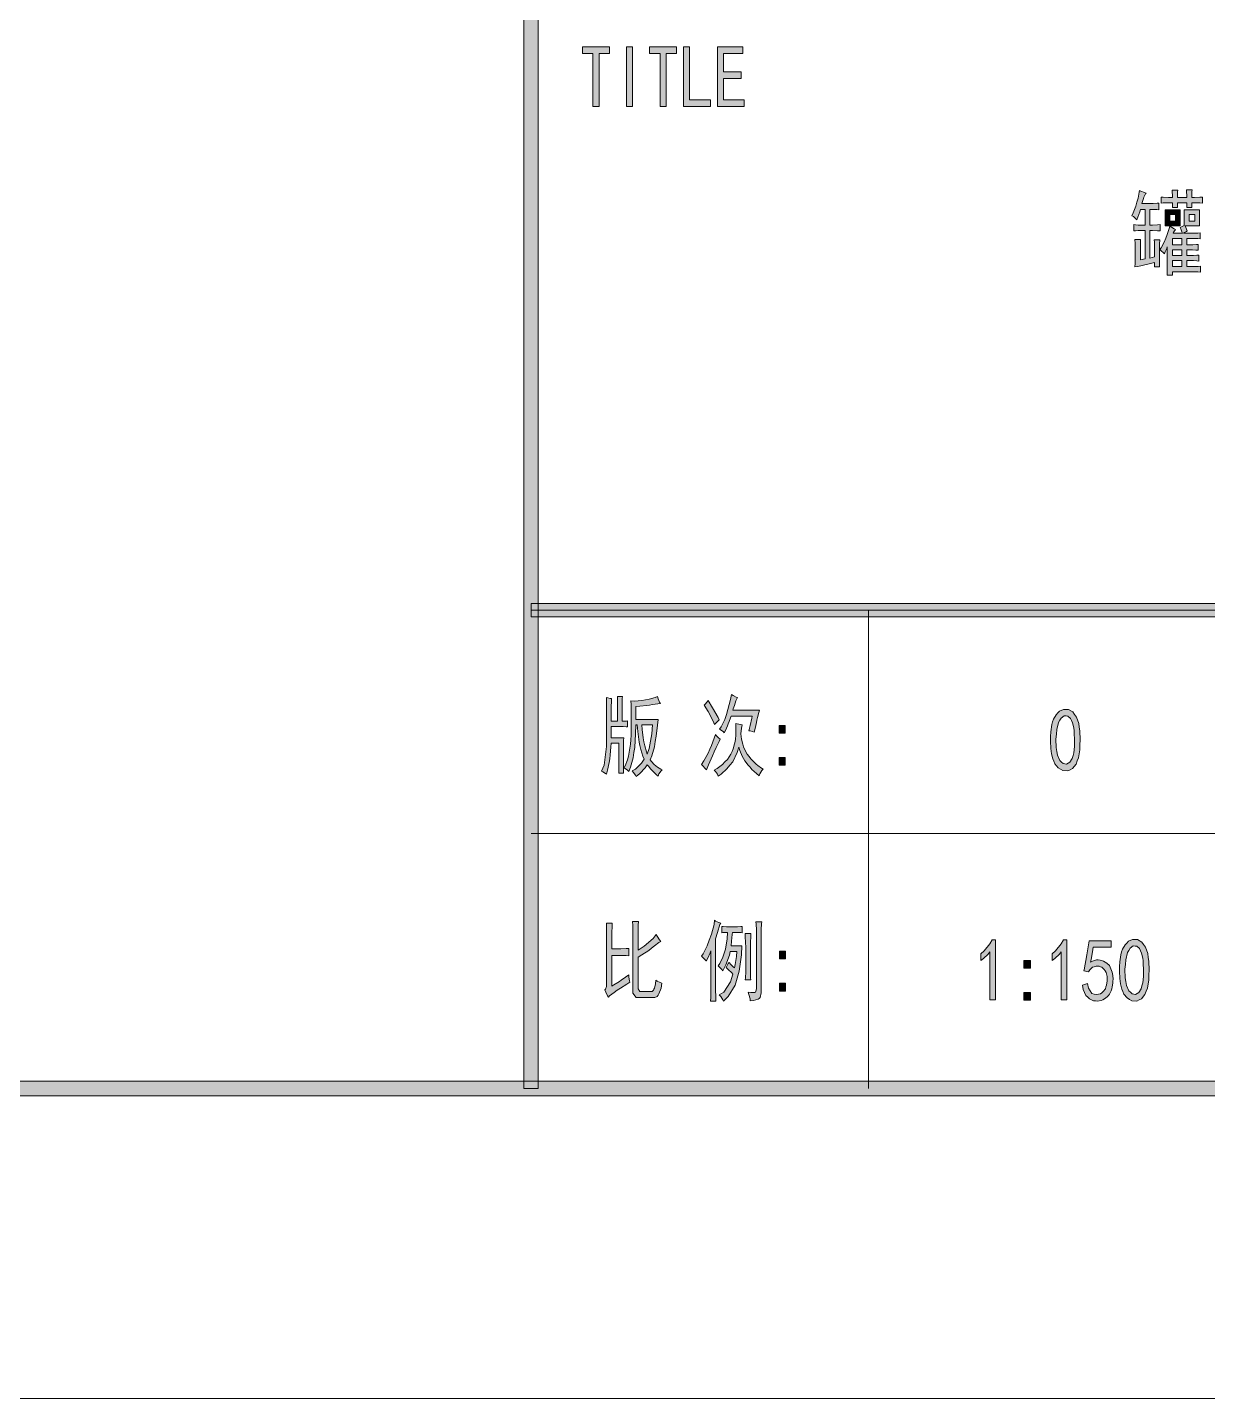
# Model space of a CAD drawing. Header units: millimetres. Extents: x 805 to 6044844, y 120 to 7887884.
# Drawn here: x 6033402 to 6039111, y 7798792 to 7805423 of the extents above; entities that cross this region are included whole.
import ezdxf

# ---------------------------------------------------------------- set-up
doc = ezdxf.new("R2010")
doc.units = ezdxf.units.MM

msp = doc.modelspace()

# ---------------------------------------------------------------- hatches: boundary and pattern name
h = msp.add_hatch(color=0)
h.dxf.hatch_style = 2
h.paths.add_polyline_path([(6035873.4, 7800292.4), (6035803.1, 7800292.4), (6035803.1, 7886384.4), (6035873.4, 7886384.4)])
h = msp.add_hatch(color=0)
h.dxf.hatch_style = 2
h.paths.add_polyline_path([(6036218, 7805296.4), (6036167.5, 7805296.4), (6036167.5, 7805039.8), (6036138, 7805039.8), (6036138, 7805296.4), (6036087.6, 7805296.4), (6036087.6, 7805328.6), (6036218, 7805328.6)])
h = msp.add_hatch(color=0)
h.dxf.hatch_style = 2
h.paths.add_polyline_path([(6036329.6, 7805039.8), (6036300.6, 7805039.8), (6036300.6, 7805328.6), (6036329.6, 7805328.6)])
h = msp.add_hatch(color=0)
h.dxf.hatch_style = 2
h.paths.add_polyline_path([(6036542.1, 7805296.4), (6036491.7, 7805296.4), (6036491.7, 7805039.8), (6036462.7, 7805039.8), (6036462.7, 7805296.4), (6036411.7, 7805296.4), (6036411.7, 7805328.6), (6036542.1, 7805328.6)])
h = msp.add_hatch(color=0)
h.dxf.hatch_style = 2
h.paths.add_polyline_path([(6036706.9, 7805039.8), (6036575.4, 7805039.8), (6036575.4, 7805328.6), (6036604.4, 7805328.6), (6036604.4, 7805072), (6036706.9, 7805072)])
h = msp.add_hatch(color=0)
h.dxf.hatch_style = 2
h.paths.add_polyline_path([(6036869, 7805039.8), (6036740.2, 7805039.8), (6036740.2, 7805328.6), (6036863.1, 7805328.6), (6036863.1, 7805296.4), (6036769.1, 7805296.4), (6036769.1, 7805207.3), (6036855.5, 7805207.3), (6036855.5, 7805175.1), (6036769.1, 7805175.1), (6036769.1, 7805072), (6036869, 7805072)])
h = msp.add_hatch(color=0)
h.dxf.hatch_style = 2
h.paths.add_polyline_path([(6038877.8, 7804264.3), (6038854.7, 7804264.3), (6038854.7, 7804285.8), (6038821.9, 7804277.7), (6038774.2, 7804267), (6038759.7, 7804264.3), (6038760.8, 7804280.4), (6038761.3, 7804312.1), (6038761.3, 7804327.1), (6038761.3, 7804343.2), (6038760.8, 7804378.6), (6038759.7, 7804397.4), (6038787.1, 7804397.4), (6038786.5, 7804385.6), (6038786, 7804361.5), (6038786, 7804348.6), (6038786, 7804298.1), (6038808.5, 7804304), (6038808.5, 7804440.4), (6038781.7, 7804440.4), (6038775.8, 7804440.4), (6038761.8, 7804439.3), (6038754.3, 7804438.7), (6038754.3, 7804469.3), (6038761.8, 7804468.3), (6038775.8, 7804467.2), (6038781.7, 7804467.2), (6038808.5, 7804467.2), (6038808.5, 7804542.9), (6038787.1, 7804542.9), (6038782.8, 7804531.1), (6038773.6, 7804505.8), (6038768.3, 7804492.4), (6038764, 7804497.8), (6038752.2, 7804508), (6038744.1, 7804512.3), (6038751.1, 7804525.7), (6038764, 7804558.4), (6038769.3, 7804577.7), (6038774.7, 7804597.1), (6038780.6, 7804625.5), (6038781.7, 7804634.6), (6038788.7, 7804630.9), (6038805.3, 7804624.4), (6038814.4, 7804621.7), (6038810.7, 7804618.5), (6038805.3, 7804608.3), (6038803.2, 7804601.9), (6038801, 7804596), (6038795.6, 7804580.4), (6038793, 7804571.8), (6038839.1, 7804571.8), (6038847.7, 7804571.8), (6038866.5, 7804572.4), (6038876.1, 7804573.4), (6038876.1, 7804541.2), (6038865.4, 7804541.8), (6038843.4, 7804542.9), (6038831.6, 7804542.9), (6038831.6, 7804467.2), (6038844.5, 7804467.2), (6038869.7, 7804468.3), (6038882, 7804469.3), (6038882, 7804438.7), (6038869.7, 7804439.3), (6038844.5, 7804440.4), (6038831.6, 7804440.4), (6038831.6, 7804307.3), (6038854.7, 7804312.6), (6038854.7, 7804350.7), (6038854.7, 7804361.5), (6038854.1, 7804384), (6038853.1, 7804395.3), (6038879.4, 7804395.3), (6038877.8, 7804375.4)])
h = msp.add_hatch(color=0)
h.dxf.hatch_style = 2
h.paths.add_polyline_path([(6039036.1, 7804637.9), (6039035, 7804628.2), (6039034.5, 7804609.4), (6039034.5, 7804600.3), (6039047.3, 7804600.3), (6039073.1, 7804601.4), (6039086, 7804601.9), (6039086, 7804573.4), (6039073.1, 7804574.5), (6039047.3, 7804575.1), (6039034.5, 7804575.1), (6039034.5, 7804552), (6039010.3, 7804552), (6039010.3, 7804575.1), (6038965.2, 7804575.1), (6038965.2, 7804552), (6038941.1, 7804552), (6038941.1, 7804575.1), (6038922.8, 7804575.1), (6038896, 7804574.5), (6038886.3, 7804573.4), (6038886.3, 7804601.9), (6038896, 7804601.4), (6038922.8, 7804600.3), (6038941.1, 7804600.3), (6038941.1, 7804609.4), (6038940.5, 7804627.1), (6038939.5, 7804636.2), (6038966.8, 7804636.2), (6038966.3, 7804627.1), (6038965.2, 7804609.4), (6038965.2, 7804600.3), (6039010.3, 7804600.3), (6039010.3, 7804609.4), (6039009.2, 7804628.2), (6039008.7, 7804637.9)])
h = msp.add_hatch(color=0)
h.paths.add_polyline_path([(6038880.4, 7804348.6), (6038886.9, 7804357.7), (6038901.4, 7804385.1), (6038908.9, 7804403.3), (6038916.4, 7804422.1), (6038926.1, 7804451.1), (6038928.2, 7804461.8), (6038936.3, 7804457.5), (6038950.2, 7804449.5), (6038956.6, 7804445.7), (6038952.4, 7804441.4), (6038947, 7804432.3), (6038945.4, 7804428), (6038989.9, 7804428), (6038987.2, 7804435), (6038981.3, 7804448.4), (6038978.6, 7804454.8), (6038998.5, 7804465.6), (6038998.5, 7804541.2), (6039072, 7804541.2), (6039072, 7804464), (6039002.8, 7804464), (6039013, 7804438.7), (6039008.7, 7804436.6), (6038999, 7804431.2), (6038994.2, 7804428), (6039038.8, 7804428), (6039045.7, 7804428), (6039064, 7804428.5), (6039074.7, 7804429.6), (6039074.7, 7804400.6), (6039064, 7804401.7), (6039045.7, 7804402.8), (6039038.8, 7804402.8), (6039011.4, 7804402.8), (6039011.4, 7804372.2), (6039032.9, 7804372.2), (6039040.4, 7804372.2), (6039057, 7804372.7), (6039066.1, 7804373.8), (6039066.1, 7804345.4), (6039054.9, 7804345.9), (6039038.2, 7804347), (6039032.9, 7804347), (6039011.4, 7804347), (6039011.4, 7804320.1), (6039036.1, 7804320.1), (6039043, 7804320.1), (6039059.7, 7804320.7), (6039068.8, 7804321.7), (6039068.8, 7804292.8), (6039059.7, 7804293.8), (6039043, 7804294.9), (6039036.1, 7804294.9), (6039011.4, 7804294.9), (6039011.4, 7804265.9), (6039047.3, 7804265.9), (6039051.1, 7804265.9), (6039066.1, 7804267), (6039077.4, 7804268.1), (6039077.4, 7804239.1), (6039064, 7804240.2), (6039049, 7804240.7), (6039047.3, 7804240.7), (6038941.1, 7804240.7), (6038941.1, 7804224.6), (6038915.3, 7804224.6), (6038915.9, 7804245.5), (6038916.4, 7804272.4), (6038916.4, 7804278.8), (6038916.4, 7804361.5), (6038913.7, 7804353.9), (6038906.7, 7804336.8), (6038902.4, 7804327.1), (6038898.1, 7804332.5), (6038886.9, 7804343.2)])
h.paths.add_polyline_path([(6038987.2, 7804372.2), (6038987.2, 7804402.8), (6038941.1, 7804402.8), (6038941.1, 7804372.2)])
h.paths.add_polyline_path([(6038987.2, 7804265.9), (6038987.2, 7804294.9), (6038941.1, 7804294.9), (6038941.1, 7804265.9)])
h.paths.add_polyline_path([(6038987.2, 7804320.1), (6038987.2, 7804347), (6038941.1, 7804347), (6038941.1, 7804320.1)])
h.paths.add_polyline_path([(6039049, 7804485.4), (6039049, 7804517.6), (6039021.6, 7804517.6), (6039021.6, 7804485.4)])
h = msp.add_hatch(color=0)
h.paths.add_polyline_path([(6038978.6, 7804464), (6038906.7, 7804464), (6038906.7, 7804541.2), (6038978.6, 7804541.2)])
h.paths.add_polyline_path([(6038955.6, 7804485.4), (6038955.6, 7804517.6), (6038929.3, 7804517.6), (6038929.3, 7804485.4)])
h = msp.add_hatch(color=0)
h.dxf.hatch_style = 2
h.paths.add_polyline_path([(6035838.5, 7802573.2), (6035838.5, 7802637.6), (6043344, 7802637.6), (6043344, 7802573.2)])
h = msp.add_hatch(color=0)
h.dxf.hatch_style = 2
h.paths.add_polyline_path([(6036228.2, 7802177.7), (6036227.1, 7802163.8), (6036225.5, 7802138.5), (6036225.5, 7802126.7), (6036225.5, 7802067.7), (6036257.1, 7802067.7), (6036257.1, 7802147.1), (6036257.1, 7802156.2), (6036256.6, 7802176.6), (6036256.1, 7802187.9), (6036280.2, 7802187.9), (6036279.7, 7802178.2), (6036279.1, 7802157.9), (6036279.1, 7802147.1), (6036279.1, 7802067.7), (6036286.7, 7802067.7), (6036299.5, 7802068.8), (6036305.4, 7802069.3), (6036305.4, 7802040.9), (6036298.5, 7802041.4), (6036284, 7802042.5), (6036276.5, 7802042.5), (6036225.5, 7802042.5), (6036225.5, 7801986.7), (6036286.7, 7801986.7), (6036286.1, 7801974.8), (6036285.1, 7801942.1), (6036285.1, 7801920.6), (6036285.1, 7801816), (6036262.5, 7801816), (6036263, 7801845.5), (6036263.6, 7801918), (6036263.6, 7801961.4), (6036225.5, 7801961.4), (6036224.9, 7801942.1), (6036221.7, 7801904.5), (6036219.6, 7801886.3), (6036216.9, 7801868), (6036208.8, 7801830.5), (6036202.9, 7801811.2), (6036198.6, 7801815.4), (6036186.3, 7801823), (6036178.8, 7801826.2), (6036191.7, 7801855.7), (6036204, 7801945.9), (6036204, 7802007), (6036204, 7802068.8), (6036203.5, 7802156.2), (6036202.9, 7802182.5), (6036209.4, 7802180.9), (6036221.7, 7802178.2)])
h = msp.add_hatch(color=0)
h.paths.add_polyline_path([(6036449.8, 7802187.9), (6036453, 7802176.6), (6036460, 7802160), (6036463.8, 7802154.1), (6036451.4, 7802151.9), (6036425.1, 7802148.2), (6036411.2, 7802146), (6036397.8, 7802143.9), (6036364.5, 7802140.1), (6036344.6, 7802138.5), (6036344.6, 7802076.3), (6036452.5, 7802076.3), (6036449.8, 7802048.4), (6036443.4, 7801995.2), (6036439.1, 7801969.5), (6036434.8, 7801944.3), (6036422.4, 7801899.7), (6036414.4, 7801880.4), (6036420.3, 7801872.9), (6036433.7, 7801858.9), (6036441.8, 7801852.5), (6036449.8, 7801846), (6036465.4, 7801836.4), (6036472.9, 7801833.2), (6036467.5, 7801827.8), (6036457.3, 7801812.8), (6036452.5, 7801802.6), (6036445.5, 7801808.5), (6036431.6, 7801821.4), (6036424.6, 7801828.9), (6036417.6, 7801835.8), (6036405.8, 7801849.8), (6036400.4, 7801856.8), (6036390.2, 7801842.3), (6036363.9, 7801814.4), (6036347.3, 7801801), (6036343, 7801807.4), (6036332.8, 7801821.4), (6036326.9, 7801827.8), (6036343.5, 7801836.4), (6036372.5, 7801864.3), (6036385.4, 7801883.6), (6036379.5, 7801898.1), (6036369.3, 7801930.8), (6036365, 7801949.6), (6036361.3, 7801967.3), (6036354.8, 7802017.8), (6036352.1, 7802051.1), (6036344.6, 7802051.1), (6036344.1, 7802007.6), (6036339.8, 7801940), (6036336, 7801915.8), (6036332.3, 7801891.1), (6036319.4, 7801845.5), (6036310.8, 7801824.6), (6036304.4, 7801831), (6036293.1, 7801839.6), (6036287.7, 7801841.2), (6036294.2, 7801851.4), (6036304.9, 7801880.4), (6036309.2, 7801898.6), (6036313.5, 7801917.4), (6036319.4, 7801957.1), (6036320.5, 7801978.1), (6036322.1, 7802000.1), (6036323.2, 7802048.9), (6036323.2, 7802076.3), (6036323.2, 7802104.2), (6036322.1, 7802148.7), (6036320.5, 7802165.9), (6036338.2, 7802164.8), (6036374.1, 7802167.5), (6036392.4, 7802170.7), (6036410.1, 7802174), (6036439.1, 7802182.5)])
h.paths.add_polyline_path([(6036374.1, 7802051.1), (6036375.7, 7802028), (6036381.1, 7801986.7), (6036383.8, 7801967.9), (6036388.1, 7801948.5), (6036396.1, 7801919), (6036400.4, 7801908.8), (6036409.6, 7801935.1), (6036421.9, 7802006), (6036425.7, 7802051.1)])
h = msp.add_hatch(color=0)
h.dxf.hatch_style = 2
h.paths.add_polyline_path([(6036695.6, 7802167.5), (6036716.5, 7802132.6), (6036743.4, 7802086.5), (6036748.7, 7802074.7), (6036743.9, 7802070.4), (6036732.6, 7802059.1), (6036726.2, 7802052.7), (6036719.8, 7802068.8), (6036694.5, 7802114.9), (6036675.2, 7802145.5), (6036680.6, 7802150.3), (6036690.8, 7802161.6)])
h = msp.add_hatch(color=0)
h.dxf.hatch_style = 2
h.paths.add_polyline_path([(6036837.8, 7802182.5), (6036835.7, 7802179.9), (6036829.8, 7802166.4), (6036826, 7802155.7), (6036822.3, 7802144.4), (6036816.9, 7802127.8), (6036814.8, 7802121.9), (6036943, 7802121.9), (6036939.8, 7802110.1), (6036933.9, 7802085.9), (6036931.2, 7802073.6), (6036929.1, 7802061.2), (6036922.1, 7802032.3), (6036917.3, 7802015.1), (6036910.3, 7802017.8), (6036897.9, 7802021), (6036892, 7802022.1), (6036898.5, 7802047.3), (6036906.5, 7802082.7), (6036908.7, 7802092.9), (6036807.2, 7802092.9), (6036804, 7802084.9), (6036796.5, 7802066.1), (6036792.7, 7802055.9), (6036788.5, 7802045.7), (6036778.8, 7802023.7), (6036772.9, 7802011.9), (6036769.1, 7802017.2), (6036757.9, 7802025.3), (6036750.4, 7802029), (6036758.4, 7802040.9), (6036775, 7802076.8), (6036783.1, 7802100.4), (6036791.1, 7802124.6), (6036804, 7802173.4), (6036808.3, 7802197.6), (6036816.9, 7802191.7), (6036831.4, 7802184.1)])
h = msp.add_hatch(color=0)
h.paths.add_polyline_path([(6038351.3, 7801994.2), (6038352.3, 7802016.7), (6038357.2, 7802052.1), (6038361.5, 7802065), (6038365.8, 7802077.9), (6038378.6, 7802099.4), (6038386.7, 7802107.9), (6038394.7, 7802116.5), (6038414.6, 7802124.6), (6038426.4, 7802124.6), (6038438.2, 7802124.6), (6038458.6, 7802112.8), (6038467.2, 7802100.4), (6038476.3, 7802088.1), (6038487.6, 7802057.5), (6038490.3, 7802038.7), (6038493, 7802020.5), (6038494.6, 7801977.5), (6038493.5, 7801953.9), (6038492.4, 7801929.8), (6038486, 7801890.6), (6038480.1, 7801875.6), (6038474.7, 7801860), (6038457.5, 7801839.1), (6038445.7, 7801833.2), (6038434.5, 7801827.3), (6038411.4, 7801828.9), (6038400.1, 7801835.8), (6038388.3, 7801842.8), (6038372.2, 7801862.1), (6038367.9, 7801873.9), (6038363.1, 7801885.8), (6038356.1, 7801910.4), (6038354, 7801923.3), (6038352.3, 7801936.2), (6038350.7, 7801971.6)])
h.paths.add_polyline_path([(6038379.7, 7802004.4), (6038377.6, 7801981.3), (6038379.2, 7801940), (6038382.4, 7801921.7), (6038385.6, 7801903.5), (6038396.9, 7801877.7), (6038404.9, 7801870.2), (6038412.5, 7801862.7), (6038428.6, 7801860), (6038436.6, 7801864.3), (6038444.7, 7801869.1), (6038456.5, 7801887.4), (6038460.2, 7801901.3), (6038463.4, 7801915.3), (6038467.2, 7801945.9), (6038467.2, 7801962), (6038467.2, 7801978.6), (6038466.1, 7802008.7), (6038465.6, 7802022.1), (6038464.5, 7802035.5), (6038458.1, 7802059.6), (6038453.2, 7802070.9), (6038448.4, 7802081.6), (6038434.5, 7802092.9), (6038426.4, 7802093.4), (6038417.8, 7802094), (6038402.8, 7802083.3), (6038396.9, 7802072.5), (6038390.4, 7802061.8), (6038381.9, 7802027.4)])
h = msp.add_hatch(color=0)
h.dxf.hatch_style = 2
h.paths.add_polyline_path([(6036860.4, 7802051.1), (6036856.6, 7802035), (6036853.9, 7802006.5), (6036855.5, 7801994.2), (6036856.6, 7801981.8), (6036862.5, 7801957.1), (6036866.8, 7801944.3), (6036871.1, 7801931.9), (6036884.5, 7801908.3), (6036893.1, 7801897), (6036902.2, 7801886.3), (6036919.4, 7801868), (6036927.5, 7801860.5), (6036936, 7801853.6), (6036952.7, 7801841.2), (6036961.8, 7801836.4), (6036954.8, 7801829.4), (6036944.6, 7801813.3), (6036941.4, 7801804.2), (6036929.1, 7801814.4), (6036907.1, 7801834.8), (6036897.9, 7801845), (6036888.8, 7801854.6), (6036873.3, 7801876.6), (6036866.8, 7801887.9), (6036860.4, 7801899.2), (6036849.1, 7801926.5), (6036843.7, 7801942.6), (6036836.2, 7801915.8), (6036814.2, 7801871.8), (6036799.7, 7801854.6), (6036785.2, 7801838), (6036757.3, 7801811.7), (6036743.9, 7801802.6), (6036739.6, 7801811.2), (6036730, 7801825.1), (6036724.6, 7801831), (6036738.5, 7801839.1), (6036764.3, 7801858.9), (6036776.1, 7801870.7), (6036787.9, 7801883.1), (6036805.1, 7801908.3), (6036810.5, 7801920.6), (6036815.8, 7801933.5), (6036822.8, 7801957.7), (6036825, 7801969.5), (6036827.1, 7801981.8), (6036829.2, 7802001.1), (6036829.2, 7802008.7), (6036829.8, 7802016.2), (6036829.2, 7802040.9), (6036828.7, 7802057.5), (6036836.2, 7802054.8), (6036852.3, 7802051.6)])
h = msp.add_hatch(color=0)
h.dxf.hatch_style = 2
h.paths.add_polyline_path([(6037067, 7802010.3), (6037038, 7802010.3), (6037038, 7802047.3), (6037067, 7802047.3)])
h = msp.add_hatch(color=0)
h.dxf.hatch_style = 2
h.paths.add_polyline_path([(6036752.5, 7801981.8), (6036747.7, 7801970.5), (6036733.7, 7801940), (6036724.6, 7801920.1), (6036716, 7801900.2), (6036697.2, 7801856.8), (6036687, 7801833.2), (6036681.1, 7801839.1), (6036669.3, 7801851.4), (6036662.9, 7801858.4), (6036674.7, 7801876.6), (6036694.5, 7801913.7), (6036702.6, 7801931.9), (6036710.6, 7801950.2), (6036724.1, 7801985.6), (6036730, 7802003.3), (6036734.3, 7801998.5), (6036745.5, 7801987.7)])
h = msp.add_hatch(color=0)
h.dxf.hatch_style = 2
h.paths.add_polyline_path([(6037067, 7801854.6), (6037038, 7801854.6), (6037038, 7801892.2), (6037067, 7801892.2)])
h = msp.add_hatch(color=0)
h.dxf.hatch_style = 2
h.paths.add_polyline_path([(6036230.8, 7801090.9), (6036230.3, 7801077.5), (6036229.8, 7801044.2), (6036229.8, 7801024.9), (6036229.8, 7800967.5), (6036259.8, 7800967.5), (6036272.2, 7800967.5), (6036297.9, 7800968.6), (6036311.9, 7800969.1), (6036311.9, 7800933.7), (6036297.9, 7800934.8), (6036272.2, 7800935.3), (6036259.8, 7800935.3), (6036229.8, 7800935.3), (6036229.8, 7800786.6), (6036239.4, 7800792.5), (6036257.7, 7800804.3), (6036265.7, 7800809.7), (6036273.8, 7800815.1), (6036295.8, 7800830.6), (6036310.8, 7800840.8), (6036311.9, 7800830.1), (6036314.6, 7800812.4), (6036315.6, 7800805.4), (6036301.2, 7800796.3), (6036271.1, 7800777), (6036255.5, 7800766.8), (6036240, 7800756.6), (6036218.5, 7800739.4), (6036213.1, 7800733), (6036208.8, 7800740.5), (6036199.7, 7800758.2), (6036195.4, 7800768.4), (6036198.6, 7800771.6), (6036202.9, 7800785), (6036204, 7800795.2), (6036204, 7801021.7), (6036204, 7801042.1), (6036203.5, 7801076.4), (6036202.9, 7801090.9)])
h = msp.add_hatch(color=0)
h.dxf.hatch_style = 2
h.paths.add_polyline_path([(6036357.5, 7801099.5), (6036357, 7801081.8), (6036356.4, 7801048), (6036356.4, 7801031.9), (6036356.4, 7800961.1), (6036385.9, 7800979.3), (6036429.4, 7801017.4), (6036443.4, 7801036.7), (6036448.7, 7801027.6), (6036459.5, 7801010.4), (6036465.4, 7801002.9), (6036457.3, 7800997), (6036435.9, 7800980.9), (6036421.4, 7800970.2), (6036407.4, 7800959.4), (6036374.7, 7800938), (6036356.4, 7800927.2), (6036356.4, 7800785), (6036356.4, 7800773.2), (6036363.9, 7800761.4), (6036371.5, 7800761.4), (6036419.8, 7800761.4), (6036424.1, 7800761.4), (6036430.5, 7800766.8), (6036432.6, 7800771.6), (6036435.3, 7800776.4), (6036439.6, 7800798.4), (6036442.3, 7800815.6), (6036447.7, 7800811.3), (6036462.2, 7800803.8), (6036471.3, 7800800.6), (6036467, 7800777.5), (6036457.3, 7800749.1), (6036452.5, 7800743.2), (6036447.7, 7800737.3), (6036436.4, 7800731.4), (6036431, 7800731.4), (6036363.9, 7800731.4), (6036347.3, 7800731.4), (6036330.7, 7800752.3), (6036330.7, 7800773.2), (6036330.7, 7801024.9), (6036330.7, 7801043.7), (6036330.1, 7801080.7), (6036329.6, 7801099.5)])
h = msp.add_hatch(color=0)
h.dxf.hatch_style = 2
h.paths.add_polyline_path([(6036756.8, 7801090.9), (6036752, 7801084), (6036739.6, 7801046.4), (6036731, 7801014.7), (6036731, 7800786.6), (6036731, 7800770), (6036731.6, 7800733.5), (6036732.6, 7800714.2), (6036706.9, 7800714.2), (6036708, 7800731.9), (6036708.5, 7800766.8), (6036708.5, 7800783.4), (6036708.5, 7800957.3), (6036704.7, 7800947.1), (6036692.9, 7800921.9), (6036685.4, 7800906.8), (6036683.3, 7800911.1), (6036671.5, 7800923.5), (6036662.9, 7800932.1), (6036670.9, 7800942.3), (6036689.7, 7800980.9), (6036699.9, 7801008.8), (6036710.6, 7801037.3), (6036723.5, 7801085.6), (6036726.2, 7801106), (6036731, 7801101.7), (6036746.6, 7801094.2)])
h = msp.add_hatch(color=0)
h.dxf.hatch_style = 2
h.paths.add_polyline_path([(6036954.3, 7801097.9), (6036952.7, 7801087.7), (6036951.6, 7801061.4), (6036951.6, 7801045.3), (6036951.6, 7800771.6), (6036951.6, 7800753.9), (6036946.8, 7800731.9), (6036941.4, 7800727.6), (6036936.6, 7800723.3), (6036915.1, 7800717.4), (6036898.5, 7800715.8), (6036897.9, 7800725.5), (6036892.6, 7800746.4), (6036888.3, 7800758.2), (6036901.7, 7800756.6), (6036917.8, 7800755.5), (6036921, 7800756.6), (6036924.2, 7800757.1), (6036928, 7800766.8), (6036929.1, 7800774.8), (6036929.1, 7801043.7), (6036929.1, 7801059.8), (6036927.5, 7801086.6), (6036926.4, 7801097.9)])
h = msp.add_hatch(color=0)
h.dxf.hatch_style = 2
h.paths.add_polyline_path([(6036827.6, 7801073.8), (6036836.8, 7801073.8), (6036853.4, 7801074.8), (6036860.4, 7801075.9), (6036860.4, 7801045.3), (6036853.4, 7801046.4), (6036838.4, 7801046.9), (6036829.8, 7801046.9), (6036812.1, 7801046.9), (6036811.5, 7801036.7), (6036808.3, 7801004), (6036806.2, 7800980.9), (6036857.7, 7800980.9), (6036856.6, 7800937.4), (6036845.3, 7800859.6), (6036835.7, 7800825.8), (6036826, 7800792), (6036792.7, 7800736.2), (6036769.1, 7800714.2), (6036766.5, 7800721.2), (6036756.8, 7800736.2), (6036748.7, 7800744.8), (6036770.2, 7800758.2), (6036803.5, 7800808.1), (6036814.8, 7800844.1), (6036808.9, 7800851), (6036792.7, 7800867.1), (6036782, 7800876.3), (6036785.8, 7800883.2), (6036792.7, 7800895.6), (6036796, 7800901.5), (6036805.1, 7800891.8), (6036818.5, 7800877.9), (6036822.3, 7800874.6), (6036826, 7800890.7), (6036831.9, 7800930.5), (6036834.1, 7800954.1), (6036800.8, 7800954.1), (6036797.6, 7800936.4), (6036779.9, 7800889.7), (6036765.4, 7800861.2), (6036760.5, 7800867.7), (6036748.7, 7800879.5), (6036742.8, 7800884.8), (6036751.4, 7800896.7), (6036766.5, 7800927.2), (6036772.9, 7800946.6), (6036779.3, 7800965.3), (6036786.8, 7801015.8), (6036788.5, 7801046.9), (6036778.8, 7801046.9), (6036765.4, 7801046.4), (6036761.6, 7801045.3), (6036761.6, 7801075.9), (6036768.1, 7801074.8), (6036784.2, 7801073.8), (6036794.4, 7801073.8)])
h = msp.add_hatch(color=0)
h.dxf.hatch_style = 2
h.paths.add_polyline_path([(6036902.2, 7801040.5), (6036901.2, 7801028.1), (6036899.5, 7800995.4), (6036899.5, 7800974.5), (6036899.5, 7800876.3), (6036899.5, 7800855.9), (6036900.1, 7800826.3), (6036901.2, 7800817.2), (6036874.3, 7800817.2), (6036875.4, 7800826.3), (6036877, 7800855.3), (6036877, 7800874.6), (6036877, 7800976.1), (6036876.5, 7800995.4), (6036874.9, 7801027.6), (6036874.3, 7801040.5)])
h = msp.add_hatch(color=0)
h.dxf.hatch_style = 2
h.paths.add_polyline_path([(6037069.7, 7800918.7), (6037040.2, 7800918.7), (6037040.2, 7800955.7), (6037069.7, 7800955.7)])
h = msp.add_hatch(color=0)
h.dxf.hatch_style = 2
h.paths.add_polyline_path([(6038058.2, 7800952.5), (6038049.7, 7800941.7), (6038027.7, 7800920.8), (6038013.7, 7800910.6), (6038013.7, 7800942.8), (6038030.9, 7800956.8), (6038058.2, 7800990.6), (6038069, 7801009.9), (6038085.6, 7801009.9), (6038085.6, 7800720.1), (6038058.2, 7800720.1)])
h = msp.add_hatch(color=0)
h.dxf.hatch_style = 2
h.paths.add_polyline_path([(6038403.3, 7800952.5), (6038394.7, 7800941.7), (6038372.7, 7800920.8), (6038358.8, 7800910.6), (6038358.8, 7800942.8), (6038376, 7800956.8), (6038403.3, 7800990.6), (6038414.1, 7801009.9), (6038430.7, 7801009.9), (6038430.7, 7800720.1), (6038403.3, 7800720.1)])
h = msp.add_hatch(color=0)
h.dxf.hatch_style = 2
h.paths.add_polyline_path([(6038530, 7800799.5), (6038534.8, 7800776.4), (6038550.9, 7800751.2), (6038562.7, 7800748.5), (6038574, 7800746.4), (6038592.8, 7800749.1), (6038599.8, 7800754.4), (6038606.7, 7800760.3), (6038616.9, 7800774.3), (6038619.6, 7800783.4), (6038622.8, 7800792), (6038625.5, 7800811.9), (6038625, 7800823.1), (6038625, 7800833.9), (6038620.1, 7800852.6), (6038615.9, 7800860.2), (6038611.6, 7800867.7), (6038600.3, 7800877.9), (6038593.3, 7800880), (6038586.9, 7800882.7), (6038571.8, 7800882.7), (6038563.3, 7800880), (6038554.7, 7800877.9), (6038541.3, 7800866.1), (6038535.4, 7800856.4), (6038512.8, 7800860.2), (6038513.9, 7800865), (6038526.8, 7800937.4), (6038538, 7801005.1), (6038644.8, 7801005.1), (6038644.8, 7800974.5), (6038558.4, 7800974.5), (6038555.2, 7800951.9), (6038548.2, 7800915.4), (6038545, 7800902), (6038555.2, 7800907.9), (6038574, 7800913.3), (6038582.6, 7800913.3), (6038591.7, 7800912.8), (6038608.3, 7800907.4), (6038616.4, 7800903.1), (6038624.4, 7800898.3), (6038636.2, 7800885.9), (6038640, 7800877.9), (6038643.8, 7800869.8), (6038649.1, 7800853.7), (6038650.7, 7800845.7), (6038652.3, 7800837.6), (6038654, 7800820.4), (6038653.4, 7800811.3), (6038653.4, 7800801.7), (6038650.2, 7800782.9), (6038647.5, 7800773.2), (6038644.8, 7800763.6), (6038636.8, 7800747.5), (6038631.4, 7800741), (6038626, 7800735.1), (6038612.6, 7800724.9), (6038605.1, 7800721.2), (6038597.1, 7800717.4), (6038579.4, 7800714.2), (6038569.2, 7800715.3), (6038559, 7800715.8), (6038540.2, 7800725.5), (6038531.1, 7800733.5), (6038521.9, 7800742.1), (6038509.1, 7800770.5), (6038505.8, 7800790.9)])
h = msp.add_hatch(color=0)
h.paths.add_polyline_path([(6038685.1, 7800881.1), (6038686.2, 7800903.6), (6038691, 7800938.5), (6038695.3, 7800951.9), (6038699.6, 7800964.8), (6038712.5, 7800986.3), (6038720.5, 7800994.9), (6038728.6, 7801003.5), (6038748.4, 7801011.5), (6038760.2, 7801011.5), (6038772, 7801011.5), (6038792.4, 7800999.7), (6038801, 7800987.4), (6038810.1, 7800975), (6038821.4, 7800944.4), (6038824.1, 7800925.6), (6038826.8, 7800907.4), (6038828.4, 7800864.5), (6038827.3, 7800840.8), (6038826.2, 7800816.7), (6038819.8, 7800777.5), (6038813.9, 7800762.5), (6038808, 7800746.9), (6038790.8, 7800726), (6038779.5, 7800720.1), (6038768.3, 7800714.2), (6038745.2, 7800715.3), (6038733.9, 7800722.8), (6038722.1, 7800729.7), (6038706, 7800748.5), (6038701.2, 7800760.3), (6038696.9, 7800772.1), (6038689.9, 7800797.4), (6038687.8, 7800810.2), (6038686.2, 7800823.1), (6038684.5, 7800858.5)])
h.paths.add_polyline_path([(6038713.5, 7800891.3), (6038711.4, 7800868.2), (6038713, 7800826.9), (6038716.2, 7800808.6), (6038719.4, 7800790.4), (6038730.7, 7800764.6), (6038738.2, 7800757.1), (6038746.3, 7800749.6), (6038761.8, 7800746.9), (6038770.4, 7800751.2), (6038778.5, 7800756), (6038790.3, 7800774.3), (6038793.5, 7800788.2), (6038797.3, 7800802.2), (6038801, 7800832.8), (6038801, 7800848.9), (6038801, 7800865.5), (6038799.9, 7800895.6), (6038799.4, 7800909), (6038798.3, 7800922.4), (6038791.9, 7800946.6), (6038787.1, 7800957.8), (6038781.7, 7800968.6), (6038768.3, 7800979.8), (6038760.2, 7800980.4), (6038751.6, 7800980.9), (6038736.6, 7800970.2), (6038730.2, 7800959.4), (6038723.7, 7800948.7), (6038715.7, 7800914.4)])
h = msp.add_hatch(color=0)
h.dxf.hatch_style = 2
h.paths.add_polyline_path([(6038254.1, 7800873.6), (6038223, 7800873.6), (6038223, 7800910.6), (6038254.1, 7800910.6)])
h = msp.add_hatch(color=0)
h.dxf.hatch_style = 2
h.paths.add_polyline_path([(6037069.7, 7800763), (6037040.2, 7800763), (6037040.2, 7800800.6), (6037069.7, 7800800.6)])
h = msp.add_hatch(color=0)
h.dxf.hatch_style = 2
h.paths.add_polyline_path([(6038254.1, 7800718.5), (6038223, 7800718.5), (6038223, 7800755.5), (6038254.1, 7800755.5)])
h = msp.add_hatch(color=0)
h.dxf.hatch_style = 2
h.paths.add_polyline_path([(5922419.8, 7800256.9), (5922489.5, 7800327.2), (6043309.1, 7800327.2), (6043378.9, 7800256.9)])

# ---------------------------------------------------------------- linework, layer by layer
at = {"color": 0, "lineweight": 0}
for points in [[(5918704.9, 7798792.3), (5918704.9, 7887884.5), (6044844, 7887884.5), (6044844, 7798792.3)], [(6035873.4, 7800292.4), (6035803.1, 7800292.4), (6035803.1, 7886384.4), (6035873.4, 7886384.4)], [(6036218, 7805296.4), (6036167.5, 7805296.4), (6036167.5, 7805039.8), (6036138, 7805039.8), (6036138, 7805296.4), (6036087.6, 7805296.4), (6036087.6, 7805328.6), (6036218, 7805328.6)], [(6036329.6, 7805039.8), (6036300.6, 7805039.8), (6036300.6, 7805328.6), (6036329.6, 7805328.6)], [(6036542.1, 7805296.4), (6036491.7, 7805296.4), (6036491.7, 7805039.8), (6036462.7, 7805039.8), (6036462.7, 7805296.4), (6036411.7, 7805296.4), (6036411.7, 7805328.6), (6036542.1, 7805328.6)], [(6036706.9, 7805039.8), (6036575.4, 7805039.8), (6036575.4, 7805328.6), (6036604.4, 7805328.6), (6036604.4, 7805072), (6036706.9, 7805072)], [(6036869, 7805039.8), (6036740.2, 7805039.8), (6036740.2, 7805328.6), (6036863.1, 7805328.6), (6036863.1, 7805296.4), (6036769.1, 7805296.4), (6036769.1, 7805207.3), (6036855.5, 7805207.3), (6036855.5, 7805175.1), (6036769.1, 7805175.1), (6036769.1, 7805072), (6036869, 7805072)], [(6038877.8, 7804264.3), (6038854.7, 7804264.3), (6038854.7, 7804285.8), (6038821.9, 7804277.7), (6038774.2, 7804267), (6038759.7, 7804264.3), (6038760.8, 7804280.4), (6038761.3, 7804312.1), (6038761.3, 7804327.1), (6038761.3, 7804343.2), (6038760.8, 7804378.6), (6038759.7, 7804397.4), (6038787.1, 7804397.4), (6038786.5, 7804385.6), (6038786, 7804361.5), (6038786, 7804348.6), (6038786, 7804298.1), (6038808.5, 7804304), (6038808.5, 7804440.4), (6038781.7, 7804440.4), (6038775.8, 7804440.4), (6038761.8, 7804439.3), (6038754.3, 7804438.7), (6038754.3, 7804469.3), (6038761.8, 7804468.3), (6038775.8, 7804467.2), (6038781.7, 7804467.2), (6038808.5, 7804467.2), (6038808.5, 7804542.9), (6038787.1, 7804542.9), (6038782.8, 7804531.1), (6038773.6, 7804505.8), (6038768.3, 7804492.4), (6038764, 7804497.8), (6038752.2, 7804508), (6038744.1, 7804512.3), (6038751.1, 7804525.7), (6038764, 7804558.4), (6038769.3, 7804577.7), (6038774.7, 7804597.1), (6038780.6, 7804625.5), (6038781.7, 7804634.6), (6038788.7, 7804630.9), (6038805.3, 7804624.4), (6038814.4, 7804621.7), (6038810.7, 7804618.5), (6038805.3, 7804608.3), (6038803.2, 7804601.9), (6038801, 7804596), (6038795.6, 7804580.4), (6038793, 7804571.8), (6038839.1, 7804571.8), (6038847.7, 7804571.8), (6038866.5, 7804572.4), (6038876.1, 7804573.4), (6038876.1, 7804541.2), (6038865.4, 7804541.8), (6038843.4, 7804542.9), (6038831.6, 7804542.9), (6038831.6, 7804467.2), (6038844.5, 7804467.2), (6038869.7, 7804468.3), (6038882, 7804469.3), (6038882, 7804438.7), (6038869.7, 7804439.3), (6038844.5, 7804440.4), (6038831.6, 7804440.4), (6038831.6, 7804307.3), (6038854.7, 7804312.6), (6038854.7, 7804350.7), (6038854.7, 7804361.5), (6038854.1, 7804384), (6038853.1, 7804395.3), (6038879.4, 7804395.3), (6038877.8, 7804375.4)], [(6039036.1, 7804637.9), (6039035, 7804628.2), (6039034.5, 7804609.4), (6039034.5, 7804600.3), (6039047.3, 7804600.3), (6039073.1, 7804601.4), (6039086, 7804601.9), (6039086, 7804573.4), (6039073.1, 7804574.5), (6039047.3, 7804575.1), (6039034.5, 7804575.1), (6039034.5, 7804552), (6039010.3, 7804552), (6039010.3, 7804575.1), (6038965.2, 7804575.1), (6038965.2, 7804552), (6038941.1, 7804552), (6038941.1, 7804575.1), (6038922.8, 7804575.1), (6038896, 7804574.5), (6038886.3, 7804573.4), (6038886.3, 7804601.9), (6038896, 7804601.4), (6038922.8, 7804600.3), (6038941.1, 7804600.3), (6038941.1, 7804609.4), (6038940.5, 7804627.1), (6038939.5, 7804636.2), (6038966.8, 7804636.2), (6038966.3, 7804627.1), (6038965.2, 7804609.4), (6038965.2, 7804600.3), (6039010.3, 7804600.3), (6039010.3, 7804609.4), (6039009.2, 7804628.2), (6039008.7, 7804637.9)], [(6038880.4, 7804348.6), (6038886.9, 7804357.7), (6038901.4, 7804385.1), (6038908.9, 7804403.3), (6038916.4, 7804422.1), (6038926.1, 7804451.1), (6038928.2, 7804461.8), (6038936.3, 7804457.5), (6038950.2, 7804449.5), (6038956.6, 7804445.7), (6038952.4, 7804441.4), (6038947, 7804432.3), (6038945.4, 7804428), (6038989.9, 7804428), (6038987.2, 7804435), (6038981.3, 7804448.4), (6038978.6, 7804454.8), (6038998.5, 7804465.6), (6038998.5, 7804541.2), (6039072, 7804541.2), (6039072, 7804464), (6039002.8, 7804464), (6039013, 7804438.7), (6039008.7, 7804436.6), (6038999, 7804431.2), (6038994.2, 7804428), (6039038.8, 7804428), (6039045.7, 7804428), (6039064, 7804428.5), (6039074.7, 7804429.6), (6039074.7, 7804400.6), (6039064, 7804401.7), (6039045.7, 7804402.8), (6039038.8, 7804402.8), (6039011.4, 7804402.8), (6039011.4, 7804372.2), (6039032.9, 7804372.2), (6039040.4, 7804372.2), (6039057, 7804372.7), (6039066.1, 7804373.8), (6039066.1, 7804345.4), (6039054.9, 7804345.9), (6039038.2, 7804347), (6039032.9, 7804347), (6039011.4, 7804347), (6039011.4, 7804320.1), (6039036.1, 7804320.1), (6039043, 7804320.1), (6039059.7, 7804320.7), (6039068.8, 7804321.7), (6039068.8, 7804292.8), (6039059.7, 7804293.8), (6039043, 7804294.9), (6039036.1, 7804294.9), (6039011.4, 7804294.9), (6039011.4, 7804265.9), (6039047.3, 7804265.9), (6039051.1, 7804265.9), (6039066.1, 7804267), (6039077.4, 7804268.1), (6039077.4, 7804239.1), (6039064, 7804240.2), (6039049, 7804240.7), (6039047.3, 7804240.7), (6038941.1, 7804240.7), (6038941.1, 7804224.6), (6038915.3, 7804224.6), (6038915.9, 7804245.5), (6038916.4, 7804272.4), (6038916.4, 7804278.8), (6038916.4, 7804361.5), (6038913.7, 7804353.9), (6038906.7, 7804336.8), (6038902.4, 7804327.1), (6038898.1, 7804332.5), (6038886.9, 7804343.2)], [(6038978.6, 7804464), (6038906.7, 7804464), (6038906.7, 7804541.2), (6038978.6, 7804541.2)], [(6038955.6, 7804485.4), (6038955.6, 7804517.6), (6038929.3, 7804517.6), (6038929.3, 7804485.4)], [(6039049, 7804485.4), (6039049, 7804517.6), (6039021.6, 7804517.6), (6039021.6, 7804485.4)], [(6038987.2, 7804372.2), (6038987.2, 7804402.8), (6038941.1, 7804402.8), (6038941.1, 7804372.2)], [(6038987.2, 7804320.1), (6038987.2, 7804347), (6038941.1, 7804347), (6038941.1, 7804320.1)], [(6038987.2, 7804265.9), (6038987.2, 7804294.9), (6038941.1, 7804294.9), (6038941.1, 7804265.9)], [(6035838.5, 7802573.2), (6035838.5, 7802637.6), (6043344, 7802637.6), (6043344, 7802573.2)], [(6036228.2, 7802177.7), (6036227.1, 7802163.8), (6036225.5, 7802138.5), (6036225.5, 7802126.7), (6036225.5, 7802067.7), (6036257.1, 7802067.7), (6036257.1, 7802147.1), (6036257.1, 7802156.2), (6036256.6, 7802176.6), (6036256.1, 7802187.9), (6036280.2, 7802187.9), (6036279.7, 7802178.2), (6036279.1, 7802157.9), (6036279.1, 7802147.1), (6036279.1, 7802067.7), (6036286.7, 7802067.7), (6036299.5, 7802068.8), (6036305.4, 7802069.3), (6036305.4, 7802040.9), (6036298.5, 7802041.4), (6036284, 7802042.5), (6036276.5, 7802042.5), (6036225.5, 7802042.5), (6036225.5, 7801986.7), (6036286.7, 7801986.7), (6036286.1, 7801974.8), (6036285.1, 7801942.1), (6036285.1, 7801920.6), (6036285.1, 7801816), (6036262.5, 7801816), (6036263, 7801845.5), (6036263.6, 7801918), (6036263.6, 7801961.4), (6036225.5, 7801961.4), (6036224.9, 7801942.1), (6036221.7, 7801904.5), (6036219.6, 7801886.3), (6036216.9, 7801868), (6036208.8, 7801830.5), (6036202.9, 7801811.2), (6036198.6, 7801815.4), (6036186.3, 7801823), (6036178.8, 7801826.2), (6036191.7, 7801855.7), (6036204, 7801945.9), (6036204, 7802007), (6036204, 7802068.8), (6036203.5, 7802156.2), (6036202.9, 7802182.5), (6036209.4, 7802180.9), (6036221.7, 7802178.2)], [(6036449.8, 7802187.9), (6036453, 7802176.6), (6036460, 7802160), (6036463.8, 7802154.1), (6036451.4, 7802151.9), (6036425.1, 7802148.2), (6036411.2, 7802146), (6036397.8, 7802143.9), (6036364.5, 7802140.1), (6036344.6, 7802138.5), (6036344.6, 7802076.3), (6036452.5, 7802076.3), (6036449.8, 7802048.4), (6036443.4, 7801995.2), (6036439.1, 7801969.5), (6036434.8, 7801944.3), (6036422.4, 7801899.7), (6036414.4, 7801880.4), (6036420.3, 7801872.9), (6036433.7, 7801858.9), (6036441.8, 7801852.5), (6036449.8, 7801846), (6036465.4, 7801836.4), (6036472.9, 7801833.2), (6036467.5, 7801827.8), (6036457.3, 7801812.8), (6036452.5, 7801802.6), (6036445.5, 7801808.5), (6036431.6, 7801821.4), (6036424.6, 7801828.9), (6036417.6, 7801835.8), (6036405.8, 7801849.8), (6036400.4, 7801856.8), (6036390.2, 7801842.3), (6036363.9, 7801814.4), (6036347.3, 7801801), (6036343, 7801807.4), (6036332.8, 7801821.4), (6036326.9, 7801827.8), (6036343.5, 7801836.4), (6036372.5, 7801864.3), (6036385.4, 7801883.6), (6036379.5, 7801898.1), (6036369.3, 7801930.8), (6036365, 7801949.6), (6036361.3, 7801967.3), (6036354.8, 7802017.8), (6036352.1, 7802051.1), (6036344.6, 7802051.1), (6036344.1, 7802007.6), (6036339.8, 7801940), (6036336, 7801915.8), (6036332.3, 7801891.1), (6036319.4, 7801845.5), (6036310.8, 7801824.6), (6036304.4, 7801831), (6036293.1, 7801839.6), (6036287.7, 7801841.2), (6036294.2, 7801851.4), (6036304.9, 7801880.4), (6036309.2, 7801898.6), (6036313.5, 7801917.4), (6036319.4, 7801957.1), (6036320.5, 7801978.1), (6036322.1, 7802000.1), (6036323.2, 7802048.9), (6036323.2, 7802076.3), (6036323.2, 7802104.2), (6036322.1, 7802148.7), (6036320.5, 7802165.9), (6036338.2, 7802164.8), (6036374.1, 7802167.5), (6036392.4, 7802170.7), (6036410.1, 7802174), (6036439.1, 7802182.5)], [(6036695.6, 7802167.5), (6036716.5, 7802132.6), (6036743.4, 7802086.5), (6036748.7, 7802074.7), (6036743.9, 7802070.4), (6036732.6, 7802059.1), (6036726.2, 7802052.7), (6036719.8, 7802068.8), (6036694.5, 7802114.9), (6036675.2, 7802145.5), (6036680.6, 7802150.3), (6036690.8, 7802161.6)], [(6036837.8, 7802182.5), (6036835.7, 7802179.9), (6036829.8, 7802166.4), (6036826, 7802155.7), (6036822.3, 7802144.4), (6036816.9, 7802127.8), (6036814.8, 7802121.9), (6036943, 7802121.9), (6036939.8, 7802110.1), (6036933.9, 7802085.9), (6036931.2, 7802073.6), (6036929.1, 7802061.2), (6036922.1, 7802032.3), (6036917.3, 7802015.1), (6036910.3, 7802017.8), (6036897.9, 7802021), (6036892, 7802022.1), (6036898.5, 7802047.3), (6036906.5, 7802082.7), (6036908.7, 7802092.9), (6036807.2, 7802092.9), (6036804, 7802084.9), (6036796.5, 7802066.1), (6036792.7, 7802055.9), (6036788.5, 7802045.7), (6036778.8, 7802023.7), (6036772.9, 7802011.9), (6036769.1, 7802017.2), (6036757.9, 7802025.3), (6036750.4, 7802029), (6036758.4, 7802040.9), (6036775, 7802076.8), (6036783.1, 7802100.4), (6036791.1, 7802124.6), (6036804, 7802173.4), (6036808.3, 7802197.6), (6036816.9, 7802191.7), (6036831.4, 7802184.1)], [(6038351.3, 7801994.2), (6038352.3, 7802016.7), (6038357.2, 7802052.1), (6038361.5, 7802065), (6038365.8, 7802077.9), (6038378.6, 7802099.4), (6038386.7, 7802107.9), (6038394.7, 7802116.5), (6038414.6, 7802124.6), (6038426.4, 7802124.6), (6038438.2, 7802124.6), (6038458.6, 7802112.8), (6038467.2, 7802100.4), (6038476.3, 7802088.1), (6038487.6, 7802057.5), (6038490.3, 7802038.7), (6038493, 7802020.5), (6038494.6, 7801977.5), (6038493.5, 7801953.9), (6038492.4, 7801929.8), (6038486, 7801890.6), (6038480.1, 7801875.6), (6038474.7, 7801860), (6038457.5, 7801839.1), (6038445.7, 7801833.2), (6038434.5, 7801827.3), (6038411.4, 7801828.9), (6038400.1, 7801835.8), (6038388.3, 7801842.8), (6038372.2, 7801862.1), (6038367.9, 7801873.9), (6038363.1, 7801885.8), (6038356.1, 7801910.4), (6038354, 7801923.3), (6038352.3, 7801936.2), (6038350.7, 7801971.6)], [(6038379.7, 7802004.4), (6038377.6, 7801981.3), (6038379.2, 7801940), (6038382.4, 7801921.7), (6038385.6, 7801903.5), (6038396.9, 7801877.7), (6038404.9, 7801870.2), (6038412.5, 7801862.7), (6038428.6, 7801860), (6038436.6, 7801864.3), (6038444.7, 7801869.1), (6038456.5, 7801887.4), (6038460.2, 7801901.3), (6038463.4, 7801915.3), (6038467.2, 7801945.9), (6038467.2, 7801962), (6038467.2, 7801978.6), (6038466.1, 7802008.7), (6038465.6, 7802022.1), (6038464.5, 7802035.5), (6038458.1, 7802059.6), (6038453.2, 7802070.9), (6038448.4, 7802081.6), (6038434.5, 7802092.9), (6038426.4, 7802093.4), (6038417.8, 7802094), (6038402.8, 7802083.3), (6038396.9, 7802072.5), (6038390.4, 7802061.8), (6038381.9, 7802027.4)], [(6036374.1, 7802051.1), (6036375.7, 7802028), (6036381.1, 7801986.7), (6036383.8, 7801967.9), (6036388.1, 7801948.5), (6036396.1, 7801919), (6036400.4, 7801908.8), (6036409.6, 7801935.1), (6036421.9, 7802006), (6036425.7, 7802051.1)], [(6036860.4, 7802051.1), (6036856.6, 7802035), (6036853.9, 7802006.5), (6036855.5, 7801994.2), (6036856.6, 7801981.8), (6036862.5, 7801957.1), (6036866.8, 7801944.3), (6036871.1, 7801931.9), (6036884.5, 7801908.3), (6036893.1, 7801897), (6036902.2, 7801886.3), (6036919.4, 7801868), (6036927.5, 7801860.5), (6036936, 7801853.6), (6036952.7, 7801841.2), (6036961.8, 7801836.4), (6036954.8, 7801829.4), (6036944.6, 7801813.3), (6036941.4, 7801804.2), (6036929.1, 7801814.4), (6036907.1, 7801834.8), (6036897.9, 7801845), (6036888.8, 7801854.6), (6036873.3, 7801876.6), (6036866.8, 7801887.9), (6036860.4, 7801899.2), (6036849.1, 7801926.5), (6036843.7, 7801942.6), (6036836.2, 7801915.8), (6036814.2, 7801871.8), (6036799.7, 7801854.6), (6036785.2, 7801838), (6036757.3, 7801811.7), (6036743.9, 7801802.6), (6036739.6, 7801811.2), (6036730, 7801825.1), (6036724.6, 7801831), (6036738.5, 7801839.1), (6036764.3, 7801858.9), (6036776.1, 7801870.7), (6036787.9, 7801883.1), (6036805.1, 7801908.3), (6036810.5, 7801920.6), (6036815.8, 7801933.5), (6036822.8, 7801957.7), (6036825, 7801969.5), (6036827.1, 7801981.8), (6036829.2, 7802001.1), (6036829.2, 7802008.7), (6036829.8, 7802016.2), (6036829.2, 7802040.9), (6036828.7, 7802057.5), (6036836.2, 7802054.8), (6036852.3, 7802051.6)], [(6037067, 7802010.3), (6037038, 7802010.3), (6037038, 7802047.3), (6037067, 7802047.3)], [(6036752.5, 7801981.8), (6036747.7, 7801970.5), (6036733.7, 7801940), (6036724.6, 7801920.1), (6036716, 7801900.2), (6036697.2, 7801856.8), (6036687, 7801833.2), (6036681.1, 7801839.1), (6036669.3, 7801851.4), (6036662.9, 7801858.4), (6036674.7, 7801876.6), (6036694.5, 7801913.7), (6036702.6, 7801931.9), (6036710.6, 7801950.2), (6036724.1, 7801985.6), (6036730, 7802003.3), (6036734.3, 7801998.5), (6036745.5, 7801987.7)], [(6037067, 7801854.6), (6037038, 7801854.6), (6037038, 7801892.2), (6037067, 7801892.2)], [(6036230.8, 7801090.9), (6036230.3, 7801077.5), (6036229.8, 7801044.2), (6036229.8, 7801024.9), (6036229.8, 7800967.5), (6036259.8, 7800967.5), (6036272.2, 7800967.5), (6036297.9, 7800968.6), (6036311.9, 7800969.1), (6036311.9, 7800933.7), (6036297.9, 7800934.8), (6036272.2, 7800935.3), (6036259.8, 7800935.3), (6036229.8, 7800935.3), (6036229.8, 7800786.6), (6036239.4, 7800792.5), (6036257.7, 7800804.3), (6036265.7, 7800809.7), (6036273.8, 7800815.1), (6036295.8, 7800830.6), (6036310.8, 7800840.8), (6036311.9, 7800830.1), (6036314.6, 7800812.4), (6036315.6, 7800805.4), (6036301.2, 7800796.3), (6036271.1, 7800777), (6036255.5, 7800766.8), (6036240, 7800756.6), (6036218.5, 7800739.4), (6036213.1, 7800733), (6036208.8, 7800740.5), (6036199.7, 7800758.2), (6036195.4, 7800768.4), (6036198.6, 7800771.6), (6036202.9, 7800785), (6036204, 7800795.2), (6036204, 7801021.7), (6036204, 7801042.1), (6036203.5, 7801076.4), (6036202.9, 7801090.9)], [(6036357.5, 7801099.5), (6036357, 7801081.8), (6036356.4, 7801048), (6036356.4, 7801031.9), (6036356.4, 7800961.1), (6036385.9, 7800979.3), (6036429.4, 7801017.4), (6036443.4, 7801036.7), (6036448.7, 7801027.6), (6036459.5, 7801010.4), (6036465.4, 7801002.9), (6036457.3, 7800997), (6036435.9, 7800980.9), (6036421.4, 7800970.2), (6036407.4, 7800959.4), (6036374.7, 7800938), (6036356.4, 7800927.2), (6036356.4, 7800785), (6036356.4, 7800773.2), (6036363.9, 7800761.4), (6036371.5, 7800761.4), (6036419.8, 7800761.4), (6036424.1, 7800761.4), (6036430.5, 7800766.8), (6036432.6, 7800771.6), (6036435.3, 7800776.4), (6036439.6, 7800798.4), (6036442.3, 7800815.6), (6036447.7, 7800811.3), (6036462.2, 7800803.8), (6036471.3, 7800800.6), (6036467, 7800777.5), (6036457.3, 7800749.1), (6036452.5, 7800743.2), (6036447.7, 7800737.3), (6036436.4, 7800731.4), (6036431, 7800731.4), (6036363.9, 7800731.4), (6036347.3, 7800731.4), (6036330.7, 7800752.3), (6036330.7, 7800773.2), (6036330.7, 7801024.9), (6036330.7, 7801043.7), (6036330.1, 7801080.7), (6036329.6, 7801099.5)], [(6036756.8, 7801090.9), (6036752, 7801084), (6036739.6, 7801046.4), (6036731, 7801014.7), (6036731, 7800786.6), (6036731, 7800770), (6036731.6, 7800733.5), (6036732.6, 7800714.2), (6036706.9, 7800714.2), (6036708, 7800731.9), (6036708.5, 7800766.8), (6036708.5, 7800783.4), (6036708.5, 7800957.3), (6036704.7, 7800947.1), (6036692.9, 7800921.9), (6036685.4, 7800906.8), (6036683.3, 7800911.1), (6036671.5, 7800923.5), (6036662.9, 7800932.1), (6036670.9, 7800942.3), (6036689.7, 7800980.9), (6036699.9, 7801008.8), (6036710.6, 7801037.3), (6036723.5, 7801085.6), (6036726.2, 7801106), (6036731, 7801101.7), (6036746.6, 7801094.2)], [(6036954.3, 7801097.9), (6036952.7, 7801087.7), (6036951.6, 7801061.4), (6036951.6, 7801045.3), (6036951.6, 7800771.6), (6036951.6, 7800753.9), (6036946.8, 7800731.9), (6036941.4, 7800727.6), (6036936.6, 7800723.3), (6036915.1, 7800717.4), (6036898.5, 7800715.8), (6036897.9, 7800725.5), (6036892.6, 7800746.4), (6036888.3, 7800758.2), (6036901.7, 7800756.6), (6036917.8, 7800755.5), (6036921, 7800756.6), (6036924.2, 7800757.1), (6036928, 7800766.8), (6036929.1, 7800774.8), (6036929.1, 7801043.7), (6036929.1, 7801059.8), (6036927.5, 7801086.6), (6036926.4, 7801097.9)], [(6036827.6, 7801073.8), (6036836.8, 7801073.8), (6036853.4, 7801074.8), (6036860.4, 7801075.9), (6036860.4, 7801045.3), (6036853.4, 7801046.4), (6036838.4, 7801046.9), (6036829.8, 7801046.9), (6036812.1, 7801046.9), (6036811.5, 7801036.7), (6036808.3, 7801004), (6036806.2, 7800980.9), (6036857.7, 7800980.9), (6036856.6, 7800937.4), (6036845.3, 7800859.6), (6036835.7, 7800825.8), (6036826, 7800792), (6036792.7, 7800736.2), (6036769.1, 7800714.2), (6036766.5, 7800721.2), (6036756.8, 7800736.2), (6036748.7, 7800744.8), (6036770.2, 7800758.2), (6036803.5, 7800808.1), (6036814.8, 7800844.1), (6036808.9, 7800851), (6036792.7, 7800867.1), (6036782, 7800876.3), (6036785.8, 7800883.2), (6036792.7, 7800895.6), (6036796, 7800901.5), (6036805.1, 7800891.8), (6036818.5, 7800877.9), (6036822.3, 7800874.6), (6036826, 7800890.7), (6036831.9, 7800930.5), (6036834.1, 7800954.1), (6036800.8, 7800954.1), (6036797.6, 7800936.4), (6036779.9, 7800889.7), (6036765.4, 7800861.2), (6036760.5, 7800867.7), (6036748.7, 7800879.5), (6036742.8, 7800884.8), (6036751.4, 7800896.7), (6036766.5, 7800927.2), (6036772.9, 7800946.6), (6036779.3, 7800965.3), (6036786.8, 7801015.8), (6036788.5, 7801046.9), (6036778.8, 7801046.9), (6036765.4, 7801046.4), (6036761.6, 7801045.3), (6036761.6, 7801075.9), (6036768.1, 7801074.8), (6036784.2, 7801073.8), (6036794.4, 7801073.8)], [(6036902.2, 7801040.5), (6036901.2, 7801028.1), (6036899.5, 7800995.4), (6036899.5, 7800974.5), (6036899.5, 7800876.3), (6036899.5, 7800855.9), (6036900.1, 7800826.3), (6036901.2, 7800817.2), (6036874.3, 7800817.2), (6036875.4, 7800826.3), (6036877, 7800855.3), (6036877, 7800874.6), (6036877, 7800976.1), (6036876.5, 7800995.4), (6036874.9, 7801027.6), (6036874.3, 7801040.5)], [(6037069.7, 7800918.7), (6037040.2, 7800918.7), (6037040.2, 7800955.7), (6037069.7, 7800955.7)], [(6038058.2, 7800952.5), (6038049.7, 7800941.7), (6038027.7, 7800920.8), (6038013.7, 7800910.6), (6038013.7, 7800942.8), (6038030.9, 7800956.8), (6038058.2, 7800990.6), (6038069, 7801009.9), (6038085.6, 7801009.9), (6038085.6, 7800720.1), (6038058.2, 7800720.1)], [(6038403.3, 7800952.5), (6038394.7, 7800941.7), (6038372.7, 7800920.8), (6038358.8, 7800910.6), (6038358.8, 7800942.8), (6038376, 7800956.8), (6038403.3, 7800990.6), (6038414.1, 7801009.9), (6038430.7, 7801009.9), (6038430.7, 7800720.1), (6038403.3, 7800720.1)], [(6038530, 7800799.5), (6038534.8, 7800776.4), (6038550.9, 7800751.2), (6038562.7, 7800748.5), (6038574, 7800746.4), (6038592.8, 7800749.1), (6038599.8, 7800754.4), (6038606.7, 7800760.3), (6038616.9, 7800774.3), (6038619.6, 7800783.4), (6038622.8, 7800792), (6038625.5, 7800811.9), (6038625, 7800823.1), (6038625, 7800833.9), (6038620.1, 7800852.6), (6038615.9, 7800860.2), (6038611.6, 7800867.7), (6038600.3, 7800877.9), (6038593.3, 7800880), (6038586.9, 7800882.7), (6038571.8, 7800882.7), (6038563.3, 7800880), (6038554.7, 7800877.9), (6038541.3, 7800866.1), (6038535.4, 7800856.4), (6038512.8, 7800860.2), (6038513.9, 7800865), (6038526.8, 7800937.4), (6038538, 7801005.1), (6038644.8, 7801005.1), (6038644.8, 7800974.5), (6038558.4, 7800974.5), (6038555.2, 7800951.9), (6038548.2, 7800915.4), (6038545, 7800902), (6038555.2, 7800907.9), (6038574, 7800913.3), (6038582.6, 7800913.3), (6038591.7, 7800912.8), (6038608.3, 7800907.4), (6038616.4, 7800903.1), (6038624.4, 7800898.3), (6038636.2, 7800885.9), (6038640, 7800877.9), (6038643.8, 7800869.8), (6038649.1, 7800853.7), (6038650.7, 7800845.7), (6038652.3, 7800837.6), (6038654, 7800820.4), (6038653.4, 7800811.3), (6038653.4, 7800801.7), (6038650.2, 7800782.9), (6038647.5, 7800773.2), (6038644.8, 7800763.6), (6038636.8, 7800747.5), (6038631.4, 7800741), (6038626, 7800735.1), (6038612.6, 7800724.9), (6038605.1, 7800721.2), (6038597.1, 7800717.4), (6038579.4, 7800714.2), (6038569.2, 7800715.3), (6038559, 7800715.8), (6038540.2, 7800725.5), (6038531.1, 7800733.5), (6038521.9, 7800742.1), (6038509.1, 7800770.5), (6038505.8, 7800790.9)], [(6038685.1, 7800881.1), (6038686.2, 7800903.6), (6038691, 7800938.5), (6038695.3, 7800951.9), (6038699.6, 7800964.8), (6038712.5, 7800986.3), (6038720.5, 7800994.9), (6038728.6, 7801003.5), (6038748.4, 7801011.5), (6038760.2, 7801011.5), (6038772, 7801011.5), (6038792.4, 7800999.7), (6038801, 7800987.4), (6038810.1, 7800975), (6038821.4, 7800944.4), (6038824.1, 7800925.6), (6038826.8, 7800907.4), (6038828.4, 7800864.5), (6038827.3, 7800840.8), (6038826.2, 7800816.7), (6038819.8, 7800777.5), (6038813.9, 7800762.5), (6038808, 7800746.9), (6038790.8, 7800726), (6038779.5, 7800720.1), (6038768.3, 7800714.2), (6038745.2, 7800715.3), (6038733.9, 7800722.8), (6038722.1, 7800729.7), (6038706, 7800748.5), (6038701.2, 7800760.3), (6038696.9, 7800772.1), (6038689.9, 7800797.4), (6038687.8, 7800810.2), (6038686.2, 7800823.1), (6038684.5, 7800858.5)], [(6038713.5, 7800891.3), (6038711.4, 7800868.2), (6038713, 7800826.9), (6038716.2, 7800808.6), (6038719.4, 7800790.4), (6038730.7, 7800764.6), (6038738.2, 7800757.1), (6038746.3, 7800749.6), (6038761.8, 7800746.9), (6038770.4, 7800751.2), (6038778.5, 7800756), (6038790.3, 7800774.3), (6038793.5, 7800788.2), (6038797.3, 7800802.2), (6038801, 7800832.8), (6038801, 7800848.9), (6038801, 7800865.5), (6038799.9, 7800895.6), (6038799.4, 7800909), (6038798.3, 7800922.4), (6038791.9, 7800946.6), (6038787.1, 7800957.8), (6038781.7, 7800968.6), (6038768.3, 7800979.8), (6038760.2, 7800980.4), (6038751.6, 7800980.9), (6038736.6, 7800970.2), (6038730.2, 7800959.4), (6038723.7, 7800948.7), (6038715.7, 7800914.4)], [(6038254.1, 7800873.6), (6038223, 7800873.6), (6038223, 7800910.6), (6038254.1, 7800910.6)], [(6037069.7, 7800763), (6037040.2, 7800763), (6037040.2, 7800800.6), (6037069.7, 7800800.6)], [(6038254.1, 7800718.5), (6038223, 7800718.5), (6038223, 7800755.5), (6038254.1, 7800755.5)], [(5922419.8, 7800256.9), (5922489.5, 7800327.2), (6043309.1, 7800327.2), (6043378.9, 7800256.9)]]:
    msp.add_lwpolyline(points, close=True, dxfattribs=at)
for points in [[(6043344, 7802605.4), (6035838.5, 7802605.4)], [(6037470, 7802605.4), (6037470, 7800292.4)], [(6035838.5, 7801525.6), (6043344, 7801525.6)]]:
    msp.add_lwpolyline(points, dxfattribs=at)

doc.saveas('drawing.dxf')
